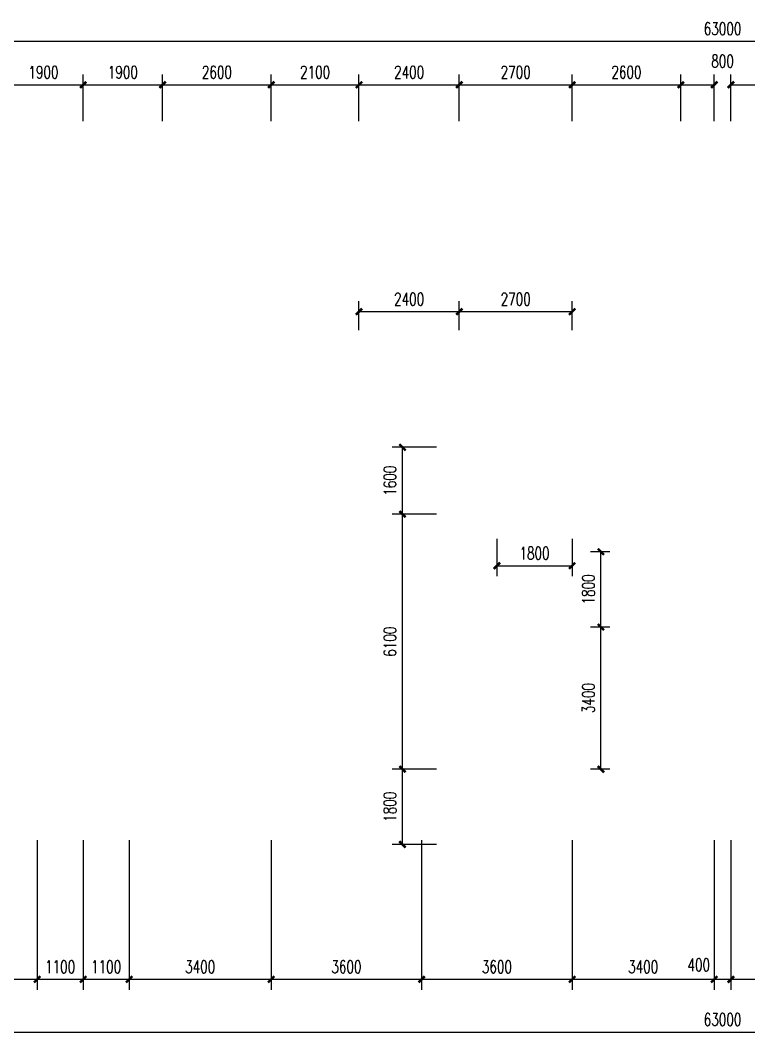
# Model space of a CAD drawing. Extents: x 23428 to 24977637, y 11095 to 11339778.
# Drawn here: x 24862765 to 24880187, y 11152756 to 11177209 of the extents above; entities that cross this region are included whole.
import ezdxf

# ---------------------------------------------------------------- set-up
doc = ezdxf.new("R2010")
doc.units = 0
doc.header["$LTSCALE"] = 1000
doc.layers.add('A-ANNO-DIMS', color=3, linetype='Continuous')
doc.styles.add('DIM_FONT', font='SIMPLEX', dxfattribs={"width": 0.7, "bigfont": 'GBCBIG'})
doc.dimstyles.new('DIMN', dxfattribs={"dimtxt": 300, "dimasz": 150, "dimexe": 250, "dimexo": 300, "dimgap": 150, "dimtad": 1, "dimdec": 0, "dimzin": 0, "dimdsep": 46, "dimtxsty": 'DIM_FONT', "dimblk": 'ARCHTICK', "dimcen": 0.09, "dimclrt": 7, "dimazin": 2, "dimtfac": 1, "dimtdec": 0, "dimtix": 1, "dimtmove": 2, "dimatfit": 3, "dimldrblk": 'ARCHTICK', "dimtolj": 1, "dimtzin": 0, "dimarcsym": 0})

# ---------------------------------------------------------------- blocks, each defined once
blk = doc.blocks.new('_ArchTick')
at = {"color": 0, "linetype": 'ByBlock', "const_width": 0.4}
blk.add_lwpolyline([(-0.5, -0.5), (0.5, 0.5)], dxfattribs=at)
blk = doc.blocks.new('*D218')
at = {"layer": 'A-ANNO-DIMS', "color": 0, "lineweight": -2}
for p, q in [((24874165, 11164804), (24874165, 11163913)), ((24875965, 11164804), (24875965, 11163913)), ((24874165, 11164163), (24875965, 11164163))]:
    blk.add_line(p, q, dxfattribs=at)
at = {"layer": 'Defpoints', "color": 0}
for p in [(24874165, 11165104), (24875965, 11165104), (24875965, 11164163)]:
    blk.add_point(p, dxfattribs=at)
at = {"layer": 'A-ANNO-DIMS', "color": 0, "lineweight": -2, "xscale": 150, "yscale": 150, "zscale": 150, "rotation": 180}
blk.add_blockref('_ArchTick', (24874165, 11164163), dxfattribs=at)
at = {"layer": 'A-ANNO-DIMS', "color": 0, "lineweight": -2, "xscale": 150, "yscale": 150, "zscale": 150}
blk.add_blockref('_ArchTick', (24875965, 11164163), dxfattribs=at)
at = {"layer": 'A-ANNO-DIMS', "color": 7, "insert": (24875065, 11164463), "char_height": 300, "attachment_point": 5, "style": 'DIM_FONT'}
blk.add_mtext('\\A1;1800', dxfattribs=at)
blk = doc.blocks.new('*D219')
at = {"layer": 'A-ANNO-DIMS', "color": 0, "lineweight": -2}
for p, q in [((24876865, 11164497), (24876404, 11164497)), ((24876654, 11162697), (24876654, 11164497)), ((24876865, 11162697), (24876404, 11162697))]:
    blk.add_line(p, q, dxfattribs=at)
at = {"layer": 'Defpoints', "color": 0}
for p in [(24876654, 11164497), (24877165, 11164497), (24877165, 11162697)]:
    blk.add_point(p, dxfattribs=at)
at = {"layer": 'A-ANNO-DIMS', "color": 0, "lineweight": -2, "xscale": 150, "yscale": 150, "zscale": 150}
for p, rotation in [((24876654, 11164497), 90), ((24876654, 11162697), 270)]:
    blk.add_blockref('_ArchTick', p, dxfattribs=dict(at, rotation=rotation))
at = {"layer": 'A-ANNO-DIMS', "color": 7, "insert": (24876354, 11163597), "char_height": 300, "attachment_point": 5, "rotation": 90, "style": 'DIM_FONT'}
blk.add_mtext('\\A1;1800', dxfattribs=at)
blk = doc.blocks.new('*D220')
at = {"layer": 'A-ANNO-DIMS', "color": 0, "lineweight": -2}
for p, q in [((24876865, 11162697), (24876404, 11162697)), ((24876654, 11159297), (24876654, 11162697)), ((24876865, 11159297), (24876404, 11159297))]:
    blk.add_line(p, q, dxfattribs=at)
at = {"layer": 'Defpoints', "color": 0}
for p in [(24876654, 11162697), (24877165, 11162697), (24877165, 11159297)]:
    blk.add_point(p, dxfattribs=at)
at = {"layer": 'A-ANNO-DIMS', "color": 0, "lineweight": -2, "xscale": 150, "yscale": 150, "zscale": 150}
for p, rotation in [((24876654, 11162697), 90), ((24876654, 11159297), 270)]:
    blk.add_blockref('_ArchTick', p, dxfattribs=dict(at, rotation=rotation))
at = {"layer": 'A-ANNO-DIMS', "color": 7, "insert": (24876354, 11160997), "char_height": 300, "attachment_point": 5, "rotation": 90, "style": 'DIM_FONT'}
blk.add_mtext('\\A1;3400', dxfattribs=at)
blk = doc.blocks.new('*D226')
at = {"layer": 'A-ANNO-DIMS', "color": 0, "lineweight": -2}
for p, q in [((24878565, 11174797), (24878565, 11175919)), ((24879365, 11174797), (24879365, 11175919)), ((24878565, 11175669), (24879365, 11175669))]:
    blk.add_line(p, q, dxfattribs=at)
at = {"layer": 'Defpoints', "color": 0}
for p in [(24879365, 11175669), (24878565, 11174497), (24879365, 11174497)]:
    blk.add_point(p, dxfattribs=at)
at = {"layer": 'A-ANNO-DIMS', "color": 0, "lineweight": -2, "xscale": 150, "yscale": 150, "zscale": 150, "rotation": 180}
blk.add_blockref('_ArchTick', (24878565, 11175669), dxfattribs=at)
at = {"layer": 'A-ANNO-DIMS', "color": 0, "lineweight": -2, "xscale": 150, "yscale": 150, "zscale": 150}
blk.add_blockref('_ArchTick', (24879365, 11175669), dxfattribs=at)
at = {"layer": 'A-ANNO-DIMS', "color": 7, "insert": (24879565, 11176237), "char_height": 300, "attachment_point": 5, "style": 'DIM_FONT'}
blk.add_mtext('\\A1;800', dxfattribs=at)
blk = doc.blocks.new('*D227')
at = {"layer": 'A-ANNO-DIMS', "color": 0, "lineweight": -2}
for p, q in [((24875965, 11174797), (24875965, 11175919)), ((24878565, 11174797), (24878565, 11175919)), ((24875965, 11175669), (24878565, 11175669))]:
    blk.add_line(p, q, dxfattribs=at)
at = {"layer": 'Defpoints', "color": 0}
for p in [(24878565, 11175669), (24875965, 11174497), (24878565, 11174497)]:
    blk.add_point(p, dxfattribs=at)
at = {"layer": 'A-ANNO-DIMS', "color": 0, "lineweight": -2, "xscale": 150, "yscale": 150, "zscale": 150, "rotation": 180}
blk.add_blockref('_ArchTick', (24875965, 11175669), dxfattribs=at)
at = {"layer": 'A-ANNO-DIMS', "color": 0, "lineweight": -2, "xscale": 150, "yscale": 150, "zscale": 150}
blk.add_blockref('_ArchTick', (24878565, 11175669), dxfattribs=at)
at = {"layer": 'A-ANNO-DIMS', "color": 7, "insert": (24877265, 11175969), "char_height": 300, "attachment_point": 5, "style": 'DIM_FONT'}
blk.add_mtext('\\A1;2600', dxfattribs=at)
blk = doc.blocks.new('*D228')
at = {"layer": 'A-ANNO-DIMS', "color": 0, "lineweight": -2}
for p, q in [((24873265, 11174797), (24873265, 11175919)), ((24875965, 11174797), (24875965, 11175919)), ((24873265, 11175669), (24875965, 11175669))]:
    blk.add_line(p, q, dxfattribs=at)
at = {"layer": 'Defpoints', "color": 0}
for p in [(24875965, 11175669), (24873265, 11174497), (24875965, 11174497)]:
    blk.add_point(p, dxfattribs=at)
at = {"layer": 'A-ANNO-DIMS', "color": 0, "lineweight": -2, "xscale": 150, "yscale": 150, "zscale": 150, "rotation": 180}
blk.add_blockref('_ArchTick', (24873265, 11175669), dxfattribs=at)
at = {"layer": 'A-ANNO-DIMS', "color": 0, "lineweight": -2, "xscale": 150, "yscale": 150, "zscale": 150}
blk.add_blockref('_ArchTick', (24875965, 11175669), dxfattribs=at)
at = {"layer": 'A-ANNO-DIMS', "color": 7, "insert": (24874615, 11175969), "char_height": 300, "attachment_point": 5, "style": 'DIM_FONT'}
blk.add_mtext('\\A1;2700', dxfattribs=at)
blk = doc.blocks.new('*D229')
at = {"layer": 'A-ANNO-DIMS', "color": 0, "lineweight": -2}
for p, q in [((24870865, 11174797), (24870865, 11175919)), ((24873265, 11174797), (24873265, 11175919)), ((24870865, 11175669), (24873265, 11175669))]:
    blk.add_line(p, q, dxfattribs=at)
at = {"layer": 'Defpoints', "color": 0}
for p in [(24873265, 11175669), (24870865, 11174497), (24873265, 11174497)]:
    blk.add_point(p, dxfattribs=at)
at = {"layer": 'A-ANNO-DIMS', "color": 0, "lineweight": -2, "xscale": 150, "yscale": 150, "zscale": 150, "rotation": 180}
blk.add_blockref('_ArchTick', (24870865, 11175669), dxfattribs=at)
at = {"layer": 'A-ANNO-DIMS', "color": 0, "lineweight": -2, "xscale": 150, "yscale": 150, "zscale": 150}
blk.add_blockref('_ArchTick', (24873265, 11175669), dxfattribs=at)
at = {"layer": 'A-ANNO-DIMS', "color": 7, "insert": (24872065, 11175969), "char_height": 300, "attachment_point": 5, "style": 'DIM_FONT'}
blk.add_mtext('\\A1;2400', dxfattribs=at)
blk = doc.blocks.new('*D230')
at = {"layer": 'A-ANNO-DIMS', "color": 0, "lineweight": -2}
for p, q in [((24868765, 11174797), (24868765, 11175919)), ((24870865, 11174797), (24870865, 11175919)), ((24868765, 11175669), (24870865, 11175669))]:
    blk.add_line(p, q, dxfattribs=at)
at = {"layer": 'Defpoints', "color": 0}
for p in [(24870865, 11175669), (24868765, 11174497), (24870865, 11174497)]:
    blk.add_point(p, dxfattribs=at)
at = {"layer": 'A-ANNO-DIMS', "color": 0, "lineweight": -2, "xscale": 150, "yscale": 150, "zscale": 150, "rotation": 180}
blk.add_blockref('_ArchTick', (24868765, 11175669), dxfattribs=at)
at = {"layer": 'A-ANNO-DIMS', "color": 0, "lineweight": -2, "xscale": 150, "yscale": 150, "zscale": 150}
blk.add_blockref('_ArchTick', (24870865, 11175669), dxfattribs=at)
at = {"layer": 'A-ANNO-DIMS', "color": 7, "insert": (24869815, 11175969), "char_height": 300, "attachment_point": 5, "style": 'DIM_FONT'}
blk.add_mtext('\\A1;2100', dxfattribs=at)
blk = doc.blocks.new('*D231')
at = {"layer": 'A-ANNO-DIMS', "color": 0, "lineweight": -2}
for p, q in [((24866165, 11174797), (24866165, 11175919)), ((24868765, 11174797), (24868765, 11175919)), ((24866165, 11175669), (24868765, 11175669))]:
    blk.add_line(p, q, dxfattribs=at)
at = {"layer": 'Defpoints', "color": 0}
for p in [(24868765, 11175669), (24866165, 11174497), (24868765, 11174497)]:
    blk.add_point(p, dxfattribs=at)
at = {"layer": 'A-ANNO-DIMS', "color": 0, "lineweight": -2, "xscale": 150, "yscale": 150, "zscale": 150, "rotation": 180}
blk.add_blockref('_ArchTick', (24866165, 11175669), dxfattribs=at)
at = {"layer": 'A-ANNO-DIMS', "color": 0, "lineweight": -2, "xscale": 150, "yscale": 150, "zscale": 150}
blk.add_blockref('_ArchTick', (24868765, 11175669), dxfattribs=at)
at = {"layer": 'A-ANNO-DIMS', "color": 7, "insert": (24867465, 11175969), "char_height": 300, "attachment_point": 5, "style": 'DIM_FONT'}
blk.add_mtext('\\A1;2600', dxfattribs=at)
blk = doc.blocks.new('*D232')
at = {"layer": 'A-ANNO-DIMS', "color": 0, "lineweight": -2}
for p, q in [((24864265, 11174797), (24864265, 11175919)), ((24866165, 11174797), (24866165, 11175919)), ((24864265, 11175669), (24866165, 11175669))]:
    blk.add_line(p, q, dxfattribs=at)
at = {"layer": 'Defpoints', "color": 0}
for p in [(24866165, 11175669), (24864265, 11174497), (24866165, 11174497)]:
    blk.add_point(p, dxfattribs=at)
at = {"layer": 'A-ANNO-DIMS', "color": 0, "lineweight": -2, "xscale": 150, "yscale": 150, "zscale": 150, "rotation": 180}
blk.add_blockref('_ArchTick', (24864265, 11175669), dxfattribs=at)
at = {"layer": 'A-ANNO-DIMS', "color": 0, "lineweight": -2, "xscale": 150, "yscale": 150, "zscale": 150}
blk.add_blockref('_ArchTick', (24866165, 11175669), dxfattribs=at)
at = {"layer": 'A-ANNO-DIMS', "color": 7, "insert": (24865215, 11175969), "char_height": 300, "attachment_point": 5, "style": 'DIM_FONT'}
blk.add_mtext('\\A1;1900', dxfattribs=at)
blk = doc.blocks.new('*D233')
at = {"layer": 'A-ANNO-DIMS', "color": 0, "lineweight": -2}
for p, q in [((24862365, 11174797), (24862365, 11175919)), ((24864265, 11174797), (24864265, 11175919)), ((24862365, 11175669), (24864265, 11175669))]:
    blk.add_line(p, q, dxfattribs=at)
at = {"layer": 'Defpoints', "color": 0}
for p in [(24864265, 11175669), (24862365, 11174497), (24864265, 11174497)]:
    blk.add_point(p, dxfattribs=at)
at = {"layer": 'A-ANNO-DIMS', "color": 0, "lineweight": -2, "xscale": 150, "yscale": 150, "zscale": 150, "rotation": 180}
blk.add_blockref('_ArchTick', (24862365, 11175669), dxfattribs=at)
at = {"layer": 'A-ANNO-DIMS', "color": 0, "lineweight": -2, "xscale": 150, "yscale": 150, "zscale": 150}
blk.add_blockref('_ArchTick', (24864265, 11175669), dxfattribs=at)
at = {"layer": 'A-ANNO-DIMS', "color": 7, "insert": (24863315, 11175969), "char_height": 300, "attachment_point": 5, "style": 'DIM_FONT'}
blk.add_mtext('\\A1;1900', dxfattribs=at)
blk = doc.blocks.new('*D247')
at = {"layer": 'A-ANNO-DIMS', "color": 0, "lineweight": -2}
for p, q in [((24872717, 11159297), (24871656, 11159297)), ((24871906, 11157497), (24871906, 11159297)), ((24872717, 11157497), (24871656, 11157497))]:
    blk.add_line(p, q, dxfattribs=at)
at = {"layer": 'Defpoints', "color": 0}
for p in [(24871906, 11159297), (24873017, 11159297), (24873017, 11157497)]:
    blk.add_point(p, dxfattribs=at)
at = {"layer": 'A-ANNO-DIMS', "color": 0, "lineweight": -2, "xscale": 150, "yscale": 150, "zscale": 150}
for p, rotation in [((24871906, 11159297), 90), ((24871906, 11157497), 270)]:
    blk.add_blockref('_ArchTick', p, dxfattribs=dict(at, rotation=rotation))
at = {"layer": 'A-ANNO-DIMS', "color": 7, "insert": (24871606, 11158397), "char_height": 300, "attachment_point": 5, "rotation": 90, "style": 'DIM_FONT'}
blk.add_mtext('\\A1;1800', dxfattribs=at)
blk = doc.blocks.new('*D248')
at = {"layer": 'A-ANNO-DIMS', "color": 0, "lineweight": -2}
for p, q in [((24872717, 11165397), (24871656, 11165397)), ((24871906, 11159297), (24871906, 11165397)), ((24872717, 11159297), (24871656, 11159297))]:
    blk.add_line(p, q, dxfattribs=at)
at = {"layer": 'Defpoints', "color": 0}
for p in [(24871906, 11165397), (24873017, 11165397), (24873017, 11159297)]:
    blk.add_point(p, dxfattribs=at)
at = {"layer": 'A-ANNO-DIMS', "color": 0, "lineweight": -2, "xscale": 150, "yscale": 150, "zscale": 150}
for p, rotation in [((24871906, 11165397), 90), ((24871906, 11159297), 270)]:
    blk.add_blockref('_ArchTick', p, dxfattribs=dict(at, rotation=rotation))
at = {"layer": 'A-ANNO-DIMS', "color": 7, "insert": (24871606, 11162347), "char_height": 300, "attachment_point": 5, "rotation": 90, "style": 'DIM_FONT'}
blk.add_mtext('\\A1;6100', dxfattribs=at)
blk = doc.blocks.new('*D249')
at = {"layer": 'A-ANNO-DIMS', "color": 0, "lineweight": -2}
for p, q in [((24872717, 11166997), (24871656, 11166997)), ((24871906, 11165397), (24871906, 11166997)), ((24872717, 11165397), (24871656, 11165397))]:
    blk.add_line(p, q, dxfattribs=at)
at = {"layer": 'Defpoints', "color": 0}
for p in [(24871906, 11166997), (24873017, 11166997), (24873017, 11165397)]:
    blk.add_point(p, dxfattribs=at)
at = {"layer": 'A-ANNO-DIMS', "color": 0, "lineweight": -2, "xscale": 150, "yscale": 150, "zscale": 150}
for p, rotation in [((24871906, 11166997), 90), ((24871906, 11165397), 270)]:
    blk.add_blockref('_ArchTick', p, dxfattribs=dict(at, rotation=rotation))
at = {"layer": 'A-ANNO-DIMS', "color": 7, "insert": (24871606, 11166197), "char_height": 300, "attachment_point": 5, "rotation": 90, "style": 'DIM_FONT'}
blk.add_mtext('\\A1;1600', dxfattribs=at)
blk = doc.blocks.new('*D257')
at = {"layer": 'A-ANNO-DIMS', "color": 0, "lineweight": -2}
for p, q in [((24873265, 11169797), (24873265, 11170492)), ((24875965, 11169797), (24875965, 11170492)), ((24873265, 11170242), (24875965, 11170242))]:
    blk.add_line(p, q, dxfattribs=at)
at = {"layer": 'Defpoints', "color": 0}
for p in [(24875965, 11170242), (24873265, 11169497), (24875965, 11169497)]:
    blk.add_point(p, dxfattribs=at)
at = {"layer": 'A-ANNO-DIMS', "color": 0, "lineweight": -2, "xscale": 150, "yscale": 150, "zscale": 150, "rotation": 180}
blk.add_blockref('_ArchTick', (24873265, 11170242), dxfattribs=at)
at = {"layer": 'A-ANNO-DIMS', "color": 0, "lineweight": -2, "xscale": 150, "yscale": 150, "zscale": 150}
blk.add_blockref('_ArchTick', (24875965, 11170242), dxfattribs=at)
at = {"layer": 'A-ANNO-DIMS', "color": 7, "insert": (24874615, 11170542), "char_height": 300, "attachment_point": 5, "style": 'DIM_FONT'}
blk.add_mtext('\\A1;2700', dxfattribs=at)
blk = doc.blocks.new('*D258')
at = {"layer": 'A-ANNO-DIMS', "color": 0, "lineweight": -2}
for p, q in [((24870865, 11169797), (24870865, 11170492)), ((24873265, 11169797), (24873265, 11170492)), ((24870865, 11170242), (24873265, 11170242))]:
    blk.add_line(p, q, dxfattribs=at)
at = {"layer": 'Defpoints', "color": 0}
for p in [(24873265, 11170242), (24870865, 11169497), (24873265, 11169497)]:
    blk.add_point(p, dxfattribs=at)
at = {"layer": 'A-ANNO-DIMS', "color": 0, "lineweight": -2, "xscale": 150, "yscale": 150, "zscale": 150, "rotation": 180}
blk.add_blockref('_ArchTick', (24870865, 11170242), dxfattribs=at)
at = {"layer": 'A-ANNO-DIMS', "color": 0, "lineweight": -2, "xscale": 150, "yscale": 150, "zscale": 150}
blk.add_blockref('_ArchTick', (24873265, 11170242), dxfattribs=at)
at = {"layer": 'A-ANNO-DIMS', "color": 7, "insert": (24872065, 11170542), "char_height": 300, "attachment_point": 5, "style": 'DIM_FONT'}
blk.add_mtext('\\A1;2400', dxfattribs=at)
blk = doc.blocks.new('*D259')
at = {"layer": 'A-ANNO-DIMS', "color": 0, "lineweight": -2}
for p, q in [((24875965, 11157597), (24875965, 11154019)), ((24879365, 11157597), (24879365, 11154019)), ((24875965, 11154269), (24879365, 11154269))]:
    blk.add_line(p, q, dxfattribs=at)
at = {"layer": 'Defpoints', "color": 0}
for p in [(24875965, 11157897), (24879365, 11157897), (24879365, 11154269)]:
    blk.add_point(p, dxfattribs=at)
at = {"layer": 'A-ANNO-DIMS', "color": 0, "lineweight": -2, "xscale": 150, "yscale": 150, "zscale": 150, "rotation": 180}
blk.add_blockref('_ArchTick', (24875965, 11154269), dxfattribs=at)
at = {"layer": 'A-ANNO-DIMS', "color": 0, "lineweight": -2, "xscale": 150, "yscale": 150, "zscale": 150}
blk.add_blockref('_ArchTick', (24879365, 11154269), dxfattribs=at)
at = {"layer": 'A-ANNO-DIMS', "color": 7, "insert": (24877665, 11154569), "char_height": 300, "attachment_point": 5, "style": 'DIM_FONT'}
blk.add_mtext('\\A1;3400', dxfattribs=at)
blk = doc.blocks.new('*D260')
at = {"layer": 'A-ANNO-DIMS', "color": 0, "lineweight": -2}
for p, q in [((24872365, 11157597), (24872365, 11154019)), ((24875965, 11157597), (24875965, 11154019)), ((24872365, 11154269), (24875965, 11154269))]:
    blk.add_line(p, q, dxfattribs=at)
at = {"layer": 'Defpoints', "color": 0}
for p in [(24872365, 11157897), (24875965, 11157897), (24875965, 11154269)]:
    blk.add_point(p, dxfattribs=at)
at = {"layer": 'A-ANNO-DIMS', "color": 0, "lineweight": -2, "xscale": 150, "yscale": 150, "zscale": 150, "rotation": 180}
blk.add_blockref('_ArchTick', (24872365, 11154269), dxfattribs=at)
at = {"layer": 'A-ANNO-DIMS', "color": 0, "lineweight": -2, "xscale": 150, "yscale": 150, "zscale": 150}
blk.add_blockref('_ArchTick', (24875965, 11154269), dxfattribs=at)
at = {"layer": 'A-ANNO-DIMS', "color": 7, "insert": (24874165, 11154569), "char_height": 300, "attachment_point": 5, "style": 'DIM_FONT'}
blk.add_mtext('\\A1;3600', dxfattribs=at)
blk = doc.blocks.new('*D261')
at = {"layer": 'A-ANNO-DIMS', "color": 0, "lineweight": -2}
for p, q in [((24868765, 11157597), (24868765, 11154019)), ((24872365, 11157597), (24872365, 11154019)), ((24868765, 11154269), (24872365, 11154269))]:
    blk.add_line(p, q, dxfattribs=at)
at = {"layer": 'Defpoints', "color": 0}
for p in [(24868765, 11157897), (24872365, 11157897), (24872365, 11154269)]:
    blk.add_point(p, dxfattribs=at)
at = {"layer": 'A-ANNO-DIMS', "color": 0, "lineweight": -2, "xscale": 150, "yscale": 150, "zscale": 150, "rotation": 180}
blk.add_blockref('_ArchTick', (24868765, 11154269), dxfattribs=at)
at = {"layer": 'A-ANNO-DIMS', "color": 0, "lineweight": -2, "xscale": 150, "yscale": 150, "zscale": 150}
blk.add_blockref('_ArchTick', (24872365, 11154269), dxfattribs=at)
at = {"layer": 'A-ANNO-DIMS', "color": 7, "insert": (24870565, 11154569), "char_height": 300, "attachment_point": 5, "style": 'DIM_FONT'}
blk.add_mtext('\\A1;3600', dxfattribs=at)
blk = doc.blocks.new('*D262')
at = {"layer": 'A-ANNO-DIMS', "color": 0, "lineweight": -2}
for p, q in [((24865365, 11157597), (24865365, 11154019)), ((24868765, 11157597), (24868765, 11154019)), ((24865365, 11154269), (24868765, 11154269))]:
    blk.add_line(p, q, dxfattribs=at)
at = {"layer": 'Defpoints', "color": 0}
for p in [(24865365, 11157897), (24868765, 11157897), (24868765, 11154269)]:
    blk.add_point(p, dxfattribs=at)
at = {"layer": 'A-ANNO-DIMS', "color": 0, "lineweight": -2, "xscale": 150, "yscale": 150, "zscale": 150, "rotation": 180}
blk.add_blockref('_ArchTick', (24865365, 11154269), dxfattribs=at)
at = {"layer": 'A-ANNO-DIMS', "color": 0, "lineweight": -2, "xscale": 150, "yscale": 150, "zscale": 150}
blk.add_blockref('_ArchTick', (24868765, 11154269), dxfattribs=at)
at = {"layer": 'A-ANNO-DIMS', "color": 7, "insert": (24867065, 11154569), "char_height": 300, "attachment_point": 5, "style": 'DIM_FONT'}
blk.add_mtext('\\A1;3400', dxfattribs=at)
blk = doc.blocks.new('*D263')
at = {"layer": 'A-ANNO-DIMS', "color": 0, "lineweight": -2}
for p, q in [((24864265, 11157597), (24864265, 11154019)), ((24865365, 11157597), (24865365, 11154019)), ((24864265, 11154269), (24865365, 11154269))]:
    blk.add_line(p, q, dxfattribs=at)
at = {"layer": 'Defpoints', "color": 0}
for p in [(24864265, 11157897), (24865365, 11157897), (24865365, 11154269)]:
    blk.add_point(p, dxfattribs=at)
at = {"layer": 'A-ANNO-DIMS', "color": 0, "lineweight": -2, "xscale": 150, "yscale": 150, "zscale": 150, "rotation": 180}
blk.add_blockref('_ArchTick', (24864265, 11154269), dxfattribs=at)
at = {"layer": 'A-ANNO-DIMS', "color": 0, "lineweight": -2, "xscale": 150, "yscale": 150, "zscale": 150}
blk.add_blockref('_ArchTick', (24865365, 11154269), dxfattribs=at)
at = {"layer": 'A-ANNO-DIMS', "color": 7, "insert": (24864815, 11154569), "char_height": 300, "attachment_point": 5, "style": 'DIM_FONT'}
blk.add_mtext('\\A1;1100', dxfattribs=at)
blk = doc.blocks.new('*D270')
at = {"layer": 'A-ANNO-DIMS', "color": 0, "lineweight": -2}
for p, q in [((24859765, 11157597), (24859765, 11154019)), ((24863165, 11157597), (24863165, 11154019)), ((24859765, 11154269), (24863165, 11154269))]:
    blk.add_line(p, q, dxfattribs=at)
at = {"layer": 'Defpoints', "color": 0}
for p in [(24859765, 11157897), (24863165, 11157897), (24863165, 11154269)]:
    blk.add_point(p, dxfattribs=at)
at = {"layer": 'A-ANNO-DIMS', "color": 0, "lineweight": -2, "xscale": 150, "yscale": 150, "zscale": 150, "rotation": 180}
blk.add_blockref('_ArchTick', (24859765, 11154269), dxfattribs=at)
at = {"layer": 'A-ANNO-DIMS', "color": 0, "lineweight": -2, "xscale": 150, "yscale": 150, "zscale": 150}
blk.add_blockref('_ArchTick', (24863165, 11154269), dxfattribs=at)
at = {"layer": 'A-ANNO-DIMS', "color": 7, "insert": (24861465, 11154569), "char_height": 300, "attachment_point": 5, "style": 'DIM_FONT'}
blk.add_mtext('\\A1;3400', dxfattribs=at)
blk = doc.blocks.new('*D271')
at = {"layer": 'A-ANNO-DIMS', "color": 0, "lineweight": -2}
for p, q in [((24863165, 11157597), (24863165, 11154019)), ((24864265, 11157597), (24864265, 11154019)), ((24863165, 11154269), (24864265, 11154269))]:
    blk.add_line(p, q, dxfattribs=at)
at = {"layer": 'Defpoints', "color": 0}
for p in [(24863165, 11157897), (24864265, 11157897), (24864265, 11154269)]:
    blk.add_point(p, dxfattribs=at)
at = {"layer": 'A-ANNO-DIMS', "color": 0, "lineweight": -2, "xscale": 150, "yscale": 150, "zscale": 150, "rotation": 180}
blk.add_blockref('_ArchTick', (24863165, 11154269), dxfattribs=at)
at = {"layer": 'A-ANNO-DIMS', "color": 0, "lineweight": -2, "xscale": 150, "yscale": 150, "zscale": 150}
blk.add_blockref('_ArchTick', (24864265, 11154269), dxfattribs=at)
at = {"layer": 'A-ANNO-DIMS', "color": 7, "insert": (24863715, 11154569), "char_height": 300, "attachment_point": 5, "style": 'DIM_FONT'}
blk.add_mtext('\\A1;1100', dxfattribs=at)
blk = doc.blocks.new('*D280')
at = {"layer": 'A-ANNO-DIMS', "color": 0, "lineweight": -2}
for p, q in [((24848065, 11176219), (24848065, 11176962)), ((24911065, 11176219), (24911065, 11176962)), ((24848065, 11176712), (24911065, 11176712))]:
    blk.add_line(p, q, dxfattribs=at)
at = {"layer": 'Defpoints', "color": 0}
for p in [(24911065, 11176712), (24848065, 11175919), (24911065, 11175919)]:
    blk.add_point(p, dxfattribs=at)
at = {"layer": 'A-ANNO-DIMS', "color": 0, "lineweight": -2, "xscale": 150, "yscale": 150, "zscale": 150, "rotation": 180}
blk.add_blockref('_ArchTick', (24848065, 11176712), dxfattribs=at)
at = {"layer": 'A-ANNO-DIMS', "color": 0, "lineweight": -2, "xscale": 150, "yscale": 150, "zscale": 150}
blk.add_blockref('_ArchTick', (24911065, 11176712), dxfattribs=at)
at = {"layer": 'A-ANNO-DIMS', "color": 7, "insert": (24879565, 11177012), "char_height": 300, "attachment_point": 5, "style": 'DIM_FONT'}
blk.add_mtext('\\A1;63000', dxfattribs=at)
blk = doc.blocks.new('*D281')
at = {"layer": 'A-ANNO-DIMS', "color": 0, "lineweight": -2}
for p, q in [((24879765, 11174797), (24879765, 11175919)), ((24880565, 11174797), (24880565, 11175919)), ((24879765, 11175669), (24880565, 11175669))]:
    blk.add_line(p, q, dxfattribs=at)
at = {"layer": 'Defpoints', "color": 0}
for p in [(24880565, 11175669), (24879765, 11174497), (24880565, 11174497)]:
    blk.add_point(p, dxfattribs=at)
at = {"layer": 'A-ANNO-DIMS', "color": 0, "lineweight": -2, "xscale": 150, "yscale": 150, "zscale": 150, "rotation": 180}
blk.add_blockref('_ArchTick', (24879765, 11175669), dxfattribs=at)
at = {"layer": 'A-ANNO-DIMS', "color": 0, "lineweight": -2, "xscale": 150, "yscale": 150, "zscale": 150}
blk.add_blockref('_ArchTick', (24880565, 11175669), dxfattribs=at)
at = {"layer": 'A-ANNO-DIMS', "color": 7, "insert": (24879565, 11176237), "char_height": 300, "attachment_point": 5, "style": 'DIM_FONT'}
blk.add_mtext('\\A1;800', dxfattribs=at)
blk = doc.blocks.new('*D526')
at = {"layer": 'A-ANNO-DIMS', "color": 0, "lineweight": -2}
for p, q in [((24848065, 11153719), (24848065, 11152756)), ((24911065, 11153719), (24911065, 11152756)), ((24848065, 11153006), (24911065, 11153006))]:
    blk.add_line(p, q, dxfattribs=at)
at = {"layer": 'Defpoints', "color": 0}
for p in [(24848065, 11154019), (24911065, 11154019), (24911065, 11153006)]:
    blk.add_point(p, dxfattribs=at)
at = {"layer": 'A-ANNO-DIMS', "color": 0, "lineweight": -2, "xscale": 150, "yscale": 150, "zscale": 150, "rotation": 180}
blk.add_blockref('_ArchTick', (24848065, 11153006), dxfattribs=at)
at = {"layer": 'A-ANNO-DIMS', "color": 0, "lineweight": -2, "xscale": 150, "yscale": 150, "zscale": 150}
blk.add_blockref('_ArchTick', (24911065, 11153006), dxfattribs=at)
at = {"layer": 'A-ANNO-DIMS', "color": 7, "insert": (24879565, 11153306), "char_height": 300, "attachment_point": 5, "style": 'DIM_FONT'}
blk.add_mtext('\\A1;63000', dxfattribs=at)
blk = doc.blocks.new('*D539')
at = {"layer": 'A-ANNO-DIMS', "color": 0, "lineweight": -2}
for p, q in [((24879365, 11157597), (24879365, 11154019)), ((24879765, 11157597), (24879765, 11154019)), ((24879365, 11154269), (24879765, 11154269))]:
    blk.add_line(p, q, dxfattribs=at)
at = {"layer": 'Defpoints', "color": 0}
for p in [(24879365, 11157897), (24879765, 11157897), (24879765, 11154269)]:
    blk.add_point(p, dxfattribs=at)
at = {"layer": 'A-ANNO-DIMS', "color": 0, "lineweight": -2, "xscale": 150, "yscale": 150, "zscale": 150, "rotation": 180}
blk.add_blockref('_ArchTick', (24879365, 11154269), dxfattribs=at)
at = {"layer": 'A-ANNO-DIMS', "color": 0, "lineweight": -2, "xscale": 150, "yscale": 150, "zscale": 150}
blk.add_blockref('_ArchTick', (24879765, 11154269), dxfattribs=at)
at = {"layer": 'A-ANNO-DIMS', "color": 7, "insert": (24878995, 11154614), "char_height": 300, "attachment_point": 5, "style": 'DIM_FONT'}
blk.add_mtext('\\A1;400', dxfattribs=at)
blk = doc.blocks.new('*D540')
at = {"layer": 'A-ANNO-DIMS', "color": 0, "lineweight": -2}
for p, q in [((24879765, 11157597), (24879765, 11154019)), ((24883165, 11157597), (24883165, 11154019)), ((24879765, 11154269), (24883165, 11154269))]:
    blk.add_line(p, q, dxfattribs=at)
at = {"layer": 'Defpoints', "color": 0}
for p in [(24879765, 11157897), (24883165, 11157897), (24883165, 11154269)]:
    blk.add_point(p, dxfattribs=at)
at = {"layer": 'A-ANNO-DIMS', "color": 0, "lineweight": -2, "xscale": 150, "yscale": 150, "zscale": 150, "rotation": 180}
blk.add_blockref('_ArchTick', (24879765, 11154269), dxfattribs=at)
at = {"layer": 'A-ANNO-DIMS', "color": 0, "lineweight": -2, "xscale": 150, "yscale": 150, "zscale": 150}
blk.add_blockref('_ArchTick', (24883165, 11154269), dxfattribs=at)
at = {"layer": 'A-ANNO-DIMS', "color": 7, "insert": (24881465, 11154569), "char_height": 300, "attachment_point": 5, "style": 'DIM_FONT'}
blk.add_mtext('\\A1;3400', dxfattribs=at)

msp = doc.modelspace()

# ---------------------------------------------------------------- dimensions: what is measured, and where the dimension line sits
at = {"layer": 'A-ANNO-DIMS'}
for p1, p2, distance, picture, middle in [((24848064.579, 11175919.377), (24911064.579, 11175919.377), 792.673, '*D280', (24879564.579, 11177012.05)), ((24862364.579, 11174497.4), (24864264.579, 11174497.4), 1171.977, '*D233', (24863314.579, 11175969.377)), ((24864264.579, 11174497.4), (24866164.579, 11174497.4), 1171.977, '*D232', (24865214.579, 11175969.377)), ((24866164.579, 11174497.4), (24868764.579, 11174497.4), 1171.977, '*D231', (24867464.579, 11175969.377)), ((24868764.579, 11174497.4), (24870864.579, 11174497.4), 1171.977, '*D230', (24869814.579, 11175969.377)), ((24870864.579, 11174497.4), (24873264.579, 11174497.4), 1171.977, '*D229', (24872064.579, 11175969.377)), ((24873264.579, 11174497.4), (24875964.579, 11174497.4), 1171.977, '*D228', (24874614.579, 11175969.377)), ((24875964.579, 11174497.4), (24878564.579, 11174497.4), 1171.977, '*D227', (24877264.579, 11175969.377)), ((24870864.579, 11169497.4), (24873264.579, 11169497.4), 745.042, '*D258', (24872064.579, 11170542.442)), ((24873264.579, 11169497.4), (24875964.579, 11169497.4), 745.042, '*D257', (24874614.579, 11170542.442)), ((24873016.578, 11165397.4), (24873016.578, 11166997.4), 1110.906, '*D249', (24871605.672, 11166197.4)), ((24873016.578, 11159297.4), (24873016.578, 11165397.4), 1110.906, '*D248', (24871605.672, 11162347.4)), ((24874164.579, 11165104.19), (24875964.579, 11165104.19), -940.874, '*D218', (24875064.579, 11164463.316)), ((24877164.579, 11162697.4), (24877164.579, 11164497.4), 510.694, '*D219', (24876353.885, 11163597.4)), ((24877164.579, 11159297.4), (24877164.579, 11162697.4), 510.694, '*D220', (24876353.885, 11160997.4)), ((24873016.578, 11157497.4), (24873016.578, 11159297.4), 1110.906, '*D247', (24871605.672, 11158397.4)), ((24859764.579, 11157897.4), (24863164.579, 11157897.4), -3628.37, '*D270', (24861464.579, 11154569.03)), ((24863164.579, 11157897.4), (24864264.579, 11157897.4), -3628.37, '*D271', (24863714.579, 11154569.03)), ((24864264.579, 11157897.4), (24865364.579, 11157897.4), -3628.37, '*D263', (24864814.579, 11154569.03)), ((24865364.579, 11157897.4), (24868764.579, 11157897.4), -3628.37, '*D262', (24867064.579, 11154569.03)), ((24868764.579, 11157897.4), (24872364.579, 11157897.4), -3628.37, '*D261', (24870564.579, 11154569.03)), ((24872364.579, 11157897.4), (24875964.579, 11157897.4), -3628.37, '*D260', (24874164.579, 11154569.03)), ((24875964.579, 11157897.4), (24879364.579, 11157897.4), -3628.37, '*D259', (24877664.579, 11154569.03)), ((24879764.579, 11157897.4), (24883164.579, 11157897.4), -3628.37, '*D540', (24881464.579, 11154569.03)), ((24848064.579, 11154019.03), (24911064.579, 11154019.03), -1012.587, '*D526', (24879564.579, 11153306.443))]:
    dim = msp.add_aligned_dim(p1=p1, p2=p2, distance=distance, dimstyle='DIMN', dxfattribs=at)
    dim.commit()
    dim.dimension.update_dxf_attribs({"geometry": picture, "text_midpoint": middle})
for base, p1, p2, picture, middle in [((24879364.579, 11175669.377), (24878564.579, 11174497.4), (24879364.579, 11174497.4), '*D226', (24879564.579, 11176236.877)), ((24880564.579, 11175669.377), (24879764.579, 11174497.4), (24880564.579, 11174497.4), '*D281', (24879564.579, 11176236.877)), ((24879764.579, 11154269.03), (24879364.579, 11157897.4), (24879764.579, 11157897.4), '*D539', (24878994.579, 11154614.03))]:
    dim = msp.add_linear_dim(base=base, p1=p1, p2=p2, angle=0, dimstyle='DIMN', dxfattribs=at)
    dim.commit()
    dim.dimension.update_dxf_attribs({"geometry": picture, "text_midpoint": middle, "dimtype": 129})

doc.saveas('drawing.dxf')
